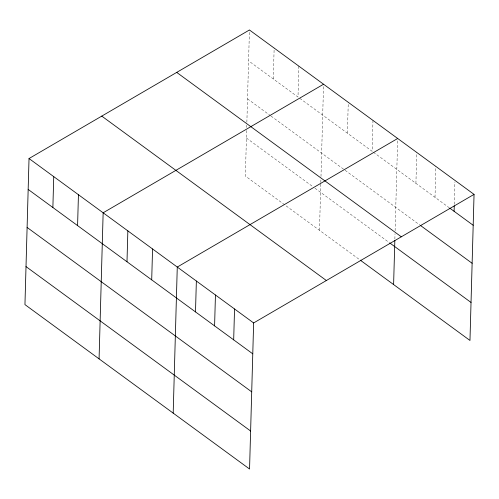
<?xml version="1.0" encoding="UTF-8"?>
<svg xmlns="http://www.w3.org/2000/svg" width="499" height="499" viewBox="0 0 499 499"><rect width="100%" height="100%" fill="white"/><g stroke="black" fill="none" stroke-linecap="round" stroke-linejoin="round"><path stroke-width="0.37" stroke-dasharray="2.5 1.87" d="M246.637 130.507L245.365 176.053L359.636 259.698M246.724 127.495L246.787 125.237M246.868 122.224L249.444 29.977M273.29 78.948L274.151 48.06M298.857 66.142L297.997 97.031L248.583 60.859M319.485 230.307L320.801 183.258M320.82 182.503L320.907 179.49M320.988 176.478L323.564 84.231M347.41 133.202L348.271 102.314M372.978 120.402L372.117 151.284L299.232 97.935M394.877 239.021L395.021 233.744M395.108 230.731L397.684 138.485M415.91 183.345L416.777 152.457M435.003 197.323L435.87 166.435M454.29 204.347L454.913 181.954M373.352 152.189L449.169 207.69M247.523 98.877L270.377 115.606M270.994 116.055L344.497 169.86M345.115 170.309L419.778 224.968M246.425 138.042L312.517 186.42M314.988 188.229L389.108 242.483"/><path stroke-width="0.75" d="M29.029 158.539L24.95 304.615L249.556 469.023L253.635 322.947L29.029 158.539L249.444 29.977L474.05 194.385L469.971 340.461L360.253 260.147M52.875 207.509L53.736 176.621M77.582 225.592L78.443 194.704M99.07 358.875L103.15 212.792L323.564 84.231M126.996 261.763L127.856 230.875M151.702 279.845L152.563 248.964M173.19 413.128L177.27 267.046L397.684 138.485M195.496 311.906L196.363 281.018M214.589 325.884L215.449 294.996M233.682 339.856L234.542 308.968M393.605 284.567L394.834 240.524M454.096 211.295L454.246 205.887M253.635 322.947L474.05 194.385M449.786 208.139L473.189 225.274M420.395 225.417L472.123 263.285M176.708 72.399L401.315 236.807M389.725 242.932L471.031 302.45M101.765 116.111L326.371 280.519M28.169 189.427L252.775 353.835M27.108 227.438L251.708 391.846M26.01 266.603L250.617 431.011"/></g></svg>
